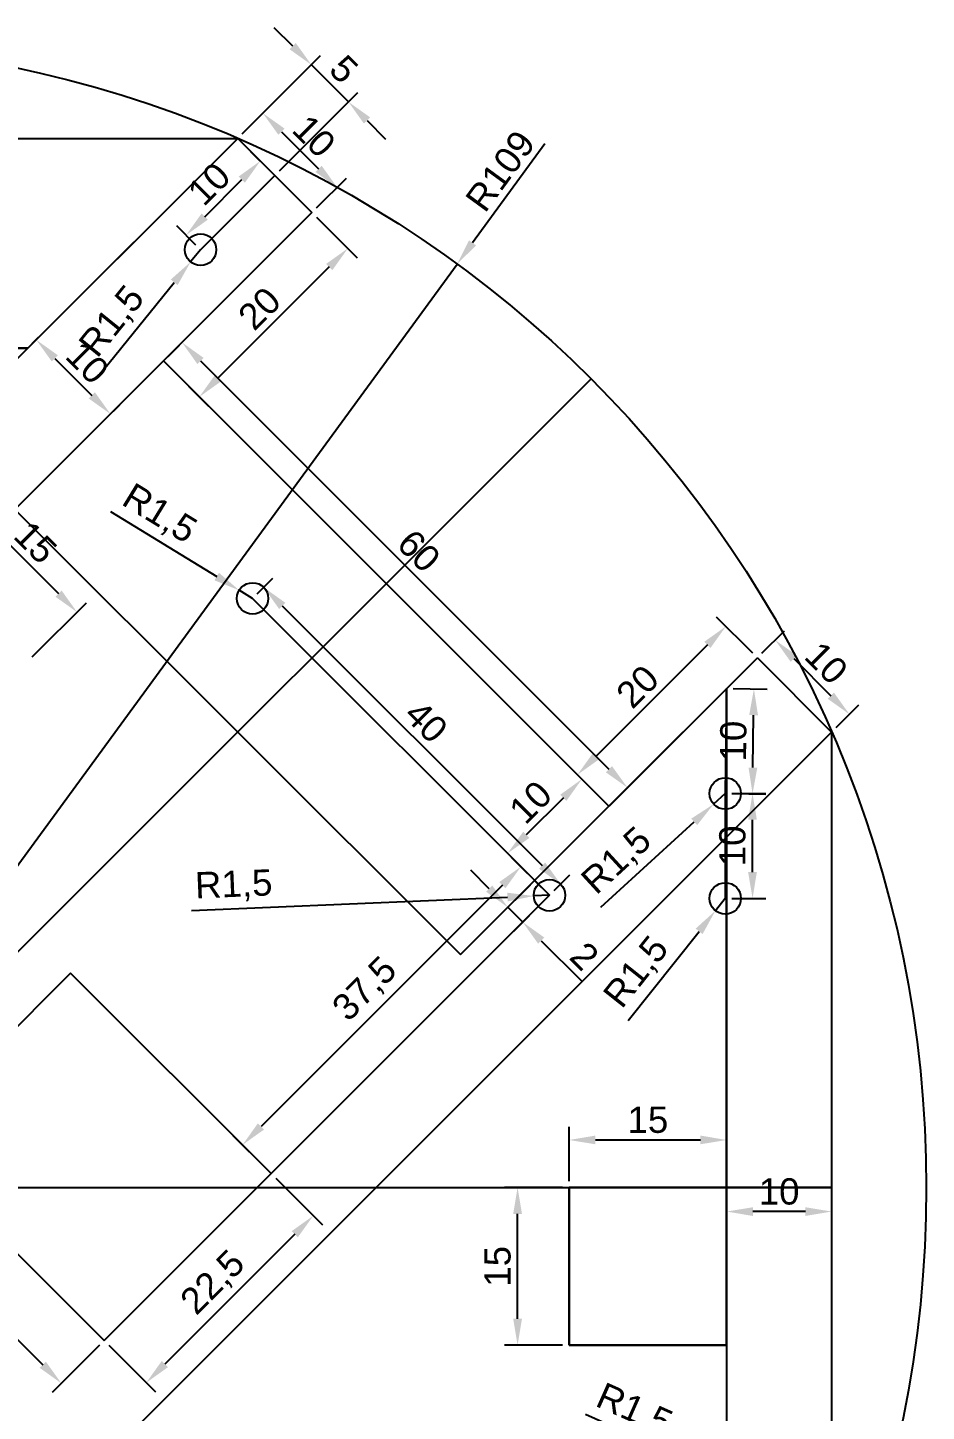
# Model space of a CAD drawing. Header units: millimetres. Extents: x -109 to 109, y -109 to 111.
# Drawn here: x 23.4 to 109, y -21.3 to 110.5 of the extents above; entities that cross this region are included whole.
import ezdxf

# ---------------------------------------------------------------- set-up
doc = ezdxf.new("R2010")
doc.units = ezdxf.units.MM
for name, color, linetype in [('Annotation', 50, 'Continuous'), ('Final', 1, 'Continuous'), ('Holes', 4, 'Continuous'), ('Plate', 7, 'Continuous')]:
    doc.layers.add(name, color=color, linetype=linetype)
doc.styles.get("Standard").update_dxf_attribs({"font": 'arial.ttf'})
doc.dimstyles.new('ISO-25', dxfattribs={"dimtxt": 2.5, "dimasz": 2.5, "dimexe": 1.25, "dimexo": 0.625, "dimtad": 1, "dimtxsty": 'Standard', "dimcen": 2.5, "dimadec": 0, "dimazin": 0, "dimtfac": 1, "dimtmove": 0, "dimatfit": 3, "dimfxl": 1, "dimarcsym": 0})

# ---------------------------------------------------------------- blocks, each defined once
blk = doc.blocks.new('*D6')
at = {"layer": 'Annotation', "color": 0, "lineweight": -2, "transparency": 16777216}
for p, q in [((72.67, 99.45), (65.78, 90.03)), ((0, 0), (64.31, 88.01))]:
    blk.add_line(p, q, dxfattribs=at)
at = {"layer": 'Annotation', "color": 0, "transparency": 16777216}
blk.add_solid([(65.45, 90.27), (66.12, 89.78), (64.31, 88.01)], dxfattribs=at)
at = {"layer": 'Defpoints', "color": 0, "transparency": 16777216}
for p in [(64.31, 88.01), (0, 0)]:
    blk.add_point(p, dxfattribs=at)
at = {"layer": 'Annotation', "color": 0, "transparency": 16777216, "insert": (68.43, 96.87), "char_height": 2.5, "attachment_point": 5, "rotation": 53.845}
blk.add_mtext('R109', dxfattribs=at)
blk = doc.blocks.new('*D8')
at = {"layer": 'Annotation', "color": 0, "lineweight": -2, "transparency": 16777216}
for p, q in [((43.85, 100.42), (46.7, 103.27)), ((47.58, 100.61), (51.12, 97.08)), ((50.93, 93.35), (53.77, 96.19))]:
    blk.add_line(p, q, dxfattribs=at)
at = {"layer": 'Annotation', "color": 0, "transparency": 16777216}
for points in [[(47.88, 100.91), (47.29, 100.32), (45.81, 102.38)], [(51.41, 97.37), (50.82, 96.78), (52.88, 95.31)]]:
    blk.add_solid(points, dxfattribs=at)
at = {"layer": 'Defpoints', "color": 0, "transparency": 16777216}
for p in [(43.41, 99.98), (52.88, 95.31), (50.48, 92.91)]:
    blk.add_point(p, dxfattribs=at)
at = {"layer": 'Annotation', "color": 0, "transparency": 16777216, "insert": (50.69, 100.19), "char_height": 2.5, "attachment_point": 5, "rotation": 315}
blk.add_mtext('10', dxfattribs=at)
blk = doc.blocks.new('*D9')
at = {"layer": 'Annotation', "color": 0, "lineweight": -2, "transparency": 16777216}
for p, q in [((93.35, 50.93), (95.49, 53.06)), ((96.37, 50.41), (99.91, 46.87)), ((100.42, 43.85), (102.56, 45.99))]:
    blk.add_line(p, q, dxfattribs=at)
at = {"layer": 'Annotation', "color": 0, "transparency": 16777216}
for points in [[(96.67, 50.7), (96.08, 50.11), (94.6, 52.18)], [(100.2, 47.17), (99.61, 46.58), (101.67, 45.11)]]:
    blk.add_solid(points, dxfattribs=at)
at = {"layer": 'Defpoints', "color": 0, "transparency": 16777216}
for p in [(92.91, 50.48), (101.67, 45.11), (99.98, 43.41)]:
    blk.add_point(p, dxfattribs=at)
at = {"layer": 'Annotation', "color": 0, "transparency": 16777216, "insert": (99.48, 49.99), "char_height": 2.5, "attachment_point": 5, "rotation": 315}
blk.add_mtext('10', dxfattribs=at)
blk = doc.blocks.new('*D50')
at = {"layer": 'Annotation', "color": 0, "lineweight": -2, "transparency": 16777216}
for p, q in [((89.85, 37.56), (88.74, 36.54)), ((78, 26.71), (86.9, 34.86))]:
    blk.add_line(p, q, dxfattribs=at)
at = {"layer": 'Annotation', "color": 0, "transparency": 16777216}
blk.add_solid([(86.61, 35.16), (87.18, 34.55), (88.74, 36.54)], dxfattribs=at)
at = {"layer": 'Defpoints', "color": 0, "transparency": 16777216}
for p in [(89.85, 37.56), (88.74, 36.54)]:
    blk.add_point(p, dxfattribs=at)
at = {"layer": 'Annotation', "color": 0, "transparency": 16777216, "insert": (79.59, 31.05), "char_height": 2.5, "attachment_point": 5, "rotation": 42.4721}
blk.add_mtext('R1,5', dxfattribs=at)
blk = doc.blocks.new('*D51')
at = {"layer": 'Annotation', "color": 0, "lineweight": -2, "transparency": 16777216}
for p, q in [((89.85, 27.56), (88.91, 26.38)), ((80.61, 15.92), (87.36, 24.42))]:
    blk.add_line(p, q, dxfattribs=at)
at = {"layer": 'Annotation', "color": 0, "transparency": 16777216}
blk.add_solid([(87.03, 24.68), (87.69, 24.16), (88.91, 26.38)], dxfattribs=at)
at = {"layer": 'Defpoints', "color": 0, "transparency": 16777216}
for p in [(88.91, 26.38), (89.85, 27.56)]:
    blk.add_point(p, dxfattribs=at)
at = {"layer": 'Annotation', "color": 0, "transparency": 16777216, "insert": (81.49, 20.46), "char_height": 2.5, "attachment_point": 5, "rotation": 51.5531}
blk.add_mtext('R1,5', dxfattribs=at)
blk = doc.blocks.new('*D52')
at = {"layer": 'Annotation', "color": 0, "lineweight": -2, "transparency": 16777216}
for p, q in [((76.53, -21.6), (86.32, -25.94)), ((89.98, -27.56), (88.61, -26.95))]:
    blk.add_line(p, q, dxfattribs=at)
at = {"layer": 'Annotation', "color": 0, "transparency": 16777216}
blk.add_solid([(86.49, -25.56), (86.16, -26.32), (88.61, -26.95)], dxfattribs=at)
at = {"layer": 'Defpoints', "color": 0, "transparency": 16777216}
for p in [(88.61, -26.95), (89.98, -27.56)]:
    blk.add_point(p, dxfattribs=at)
at = {"layer": 'Annotation', "color": 0, "transparency": 16777216, "insert": (81.14, -21.32), "char_height": 2.5, "attachment_point": 5, "rotation": 336.1309}
blk.add_mtext('R1,5', dxfattribs=at)
blk = doc.blocks.new('*D58')
at = {"layer": 'Annotation', "color": 0, "lineweight": -2, "transparency": 16777216}
for p, q in [((39.88, 89.37), (38.93, 88.21)), ((30.63, 77.93), (37.36, 86.26))]:
    blk.add_line(p, q, dxfattribs=at)
at = {"layer": 'Annotation', "color": 0, "transparency": 16777216}
blk.add_solid([(37.04, 86.53), (37.69, 86), (38.93, 88.21)], dxfattribs=at)
at = {"layer": 'Defpoints', "color": 0, "transparency": 16777216}
for p in [(39.88, 89.37), (38.93, 88.21)]:
    blk.add_point(p, dxfattribs=at)
at = {"layer": 'Annotation', "color": 0, "transparency": 16777216, "insert": (31.55, 82.46), "char_height": 2.5, "attachment_point": 5, "rotation": 51.0439}
blk.add_mtext('R1,5', dxfattribs=at)
blk = doc.blocks.new('*D64')
at = {"layer": 'Annotation', "color": 0, "lineweight": -2, "transparency": 16777216}
for p, q in [((46.51, 96.89), (44.68, 98.71)), ((40.27, 92.52), (43.8, 96.06)), ((39.44, 89.82), (37.61, 91.64))]:
    blk.add_line(p, q, dxfattribs=at)
at = {"layer": 'Annotation', "color": 0, "transparency": 16777216}
for points in [[(43.51, 96.35), (44.1, 95.76), (45.57, 97.83)], [(39.97, 92.82), (40.56, 92.23), (38.5, 90.76)]]:
    blk.add_solid(points, dxfattribs=at)
at = {"layer": 'Defpoints', "color": 0, "transparency": 16777216}
for p in [(45.57, 97.83), (46.95, 96.45), (39.88, 89.37)]:
    blk.add_point(p, dxfattribs=at)
at = {"layer": 'Annotation', "color": 0, "transparency": 16777216, "insert": (40.69, 95.64), "char_height": 2.5, "attachment_point": 5, "rotation": 45}
blk.add_mtext('10', dxfattribs=at)
blk = doc.blocks.new('*D65')
at = {"layer": 'Annotation', "color": 0, "lineweight": -2, "transparency": 16777216}
for p, q in [((89.98, -0.62), (89.98, -3.53)), ((99.98, -0.62), (99.98, -3.53)), ((97.48, -2.28), (92.48, -2.28))]:
    blk.add_line(p, q, dxfattribs=at)
at = {"layer": 'Annotation', "color": 0, "transparency": 16777216}
for points in [[(92.48, -1.87), (92.48, -2.7), (89.98, -2.28)], [(97.48, -1.87), (97.48, -2.7), (99.98, -2.28)]]:
    blk.add_solid(points, dxfattribs=at)
at = {"layer": 'Defpoints', "color": 0, "transparency": 16777216}
for p in [(89.98, 0), (99.98, 0), (89.98, -2.28)]:
    blk.add_point(p, dxfattribs=at)
at = {"layer": 'Annotation', "color": 0, "transparency": 16777216, "insert": (94.98, -0.38), "char_height": 2.5, "attachment_point": 5}
blk.add_mtext('10', dxfattribs=at)
blk = doc.blocks.new('*D80')
at = {"layer": 'Annotation', "color": 0, "lineweight": -2, "transparency": 16777216}
for p, q in [((23.85, 80.42), (25.11, 81.67)), ((25.99, 79.02), (29.53, 75.49)), ((30.93, 73.35), (32.18, 74.6))]:
    blk.add_line(p, q, dxfattribs=at)
at = {"layer": 'Annotation', "color": 0, "transparency": 16777216}
for points in [[(26.28, 79.32), (25.7, 78.73), (24.22, 80.79)], [(29.82, 75.78), (29.23, 75.19), (31.29, 73.72)]]:
    blk.add_solid(points, dxfattribs=at)
at = {"layer": 'Defpoints', "color": 0, "transparency": 16777216}
for p in [(23.41, 79.98), (30.48, 72.91), (31.29, 73.72)]:
    blk.add_point(p, dxfattribs=at)
at = {"layer": 'Annotation', "color": 0, "transparency": 16777216, "insert": (29.1, 78.6), "char_height": 2.5, "attachment_point": 5, "rotation": 315}
blk.add_mtext('10', dxfattribs=at)
blk = doc.blocks.new('*D84')
at = {"layer": 'Annotation', "color": 0, "lineweight": -2, "transparency": 16777216}
for p, q in [((90.61, 47.55), (93.83, 47.5)), ((92.48, 40.02), (92.55, 45.02)), ((90.47, 37.55), (93.7, 37.5))]:
    blk.add_line(p, q, dxfattribs=at)
at = {"layer": 'Annotation', "color": 0, "transparency": 16777216}
for points in [[(92.13, 45.03), (92.97, 45.01), (92.58, 47.52)], [(92.07, 40.03), (92.9, 40.01), (92.45, 37.52)]]:
    blk.add_solid(points, dxfattribs=at)
at = {"layer": 'Defpoints', "color": 0, "transparency": 16777216}
for p in [(89.98, 47.56), (92.58, 47.52), (89.85, 37.56)]:
    blk.add_point(p, dxfattribs=at)
at = {"layer": 'Annotation', "color": 0, "transparency": 16777216, "insert": (90.62, 42.55), "char_height": 2.5, "attachment_point": 5, "rotation": 89.223}
blk.add_mtext('10', dxfattribs=at)
blk = doc.blocks.new('*D85')
at = {"layer": 'Annotation', "color": 0, "lineweight": -2, "transparency": 16777216}
for p, q in [((90.47, 37.56), (93.7, 37.56)), ((92.45, 30.06), (92.45, 35.06)), ((90.47, 27.56), (93.7, 27.56))]:
    blk.add_line(p, q, dxfattribs=at)
at = {"layer": 'Annotation', "color": 0, "transparency": 16777216}
for points in [[(92.03, 35.06), (92.86, 35.06), (92.45, 37.56)], [(92.03, 30.06), (92.86, 30.06), (92.45, 27.56)]]:
    blk.add_solid(points, dxfattribs=at)
at = {"layer": 'Defpoints', "color": 0, "transparency": 16777216}
for p in [(89.85, 37.56), (92.45, 37.56), (89.85, 27.56)]:
    blk.add_point(p, dxfattribs=at)
at = {"layer": 'Annotation', "color": 0, "transparency": 16777216, "insert": (90.54, 32.56), "char_height": 2.5, "attachment_point": 5, "rotation": 90}
blk.add_mtext('10', dxfattribs=at)
blk = doc.blocks.new('*D99')
at = {"layer": 'Annotation', "color": 0, "lineweight": -2, "transparency": 16777216}
for p, q in [((48.66, 108.76), (46.89, 110.53)), ((43.85, 100.42), (51.31, 107.88)), ((53.96, 103.46), (50.43, 106.99)), ((47.39, 96.89), (54.85, 104.34)), ((55.73, 101.69), (57.5, 99.92))]:
    blk.add_line(p, q, dxfattribs=at)
at = {"layer": 'Annotation', "color": 0, "transparency": 16777216}
for points in [[(48.95, 109.06), (48.36, 108.47), (50.43, 106.99)], [(56.02, 101.99), (55.43, 101.4), (53.96, 103.46)]]:
    blk.add_solid(points, dxfattribs=at)
at = {"layer": 'Defpoints', "color": 0, "transparency": 16777216}
for p in [(50.43, 106.99), (43.41, 99.98), (46.95, 96.45)]:
    blk.add_point(p, dxfattribs=at)
at = {"layer": 'Annotation', "color": 0, "transparency": 16777216, "insert": (53.53, 106.57), "char_height": 2.5, "attachment_point": 5, "rotation": 315}
blk.add_mtext('5', dxfattribs=at)
blk = doc.blocks.new('*D102')
at = {"layer": 'Annotation', "color": 0, "lineweight": -2, "transparency": 16777216}
for p, q in [((50.93, 92.47), (54.78, 88.61)), ((52.13, 87.73), (41.53, 77.12)), ((36.78, 78.33), (40.64, 74.47))]:
    blk.add_line(p, q, dxfattribs=at)
at = {"layer": 'Annotation', "color": 0, "transparency": 16777216}
for points in [[(51.84, 88.02), (52.43, 87.43), (53.9, 89.49)], [(41.23, 77.41), (41.82, 76.82), (39.76, 75.35)]]:
    blk.add_solid(points, dxfattribs=at)
at = {"layer": 'Defpoints', "color": 0, "transparency": 16777216}
for p in [(50.48, 92.91), (36.34, 78.77), (39.76, 75.35)]:
    blk.add_point(p, dxfattribs=at)
at = {"layer": 'Annotation', "color": 0, "transparency": 16777216, "insert": (45.49, 83.77), "char_height": 2.5, "attachment_point": 5, "rotation": 45}
blk.add_mtext('20', dxfattribs=at)
blk = doc.blocks.new('*D103')
at = {"layer": 'Annotation', "color": 0, "lineweight": -2, "transparency": 16777216}
for p, q in [((92.47, 50.93), (89.03, 54.37)), ((88.15, 51.71), (77.54, 41.11)), ((78.33, 36.78), (74.89, 40.22))]:
    blk.add_line(p, q, dxfattribs=at)
at = {"layer": 'Annotation', "color": 0, "transparency": 16777216}
for points in [[(87.85, 52.01), (88.44, 51.42), (89.91, 53.48)], [(77.24, 41.4), (77.83, 40.81), (75.77, 39.34)]]:
    blk.add_solid(points, dxfattribs=at)
at = {"layer": 'Defpoints', "color": 0, "transparency": 16777216}
for p in [(92.91, 50.48), (75.77, 39.34), (78.77, 36.34)]:
    blk.add_point(p, dxfattribs=at)
at = {"layer": 'Annotation', "color": 0, "transparency": 16777216, "insert": (81.5, 47.75), "char_height": 2.5, "attachment_point": 5, "rotation": 45}
blk.add_mtext('20', dxfattribs=at)
blk = doc.blocks.new('*D104')
at = {"layer": 'Annotation', "color": 0, "lineweight": -2, "transparency": 16777216}
for p, q in [((36.78, 79.21), (38.99, 81.42)), ((39.88, 78.77), (78.77, 39.88)), ((79.21, 36.78), (81.42, 38.99))]:
    blk.add_line(p, q, dxfattribs=at)
at = {"layer": 'Annotation', "color": 0, "transparency": 16777216}
for points in [[(40.17, 79.06), (39.58, 78.47), (38.11, 80.54)], [(79.06, 40.17), (78.47, 39.58), (80.54, 38.11)]]:
    blk.add_solid(points, dxfattribs=at)
at = {"layer": 'Defpoints', "color": 0, "transparency": 16777216}
for p in [(36.34, 78.77), (80.54, 38.11), (78.77, 36.34)]:
    blk.add_point(p, dxfattribs=at)
at = {"layer": 'Annotation', "color": 0, "transparency": 16777216, "insert": (60.67, 60.67), "char_height": 2.5, "attachment_point": 5, "rotation": 315}
blk.add_mtext('60', dxfattribs=at)
blk = doc.blocks.new('*D135')
at = {"layer": 'Annotation', "color": 0, "lineweight": -2, "transparency": 16777216}
for p, q in [((78.33, 36.78), (75.31, 39.8)), ((74.43, 37.15), (70.89, 33.61)), ((71.26, 29.71), (68.24, 32.73))]:
    blk.add_line(p, q, dxfattribs=at)
at = {"layer": 'Annotation', "color": 0, "transparency": 16777216}
for points in [[(74.13, 37.44), (74.72, 36.85), (76.19, 38.92)], [(70.6, 33.91), (71.19, 33.32), (69.12, 31.85)]]:
    blk.add_solid(points, dxfattribs=at)
at = {"layer": 'Defpoints', "color": 0, "transparency": 16777216}
for p in [(78.77, 36.34), (69.12, 31.85), (71.7, 29.27)]:
    blk.add_point(p, dxfattribs=at)
at = {"layer": 'Annotation', "color": 0, "transparency": 16777216, "insert": (71.31, 36.73), "char_height": 2.5, "attachment_point": 5, "rotation": 45}
blk.add_mtext('10', dxfattribs=at)
blk = doc.blocks.new('*D136')
at = {"layer": 'Annotation', "color": 0, "lineweight": -2, "transparency": 16777216}
for p, q in [((45.27, 56.58), (46.77, 58.09)), ((47.66, 55.43), (72.4, 30.69)), ((73.55, 28.3), (75.06, 29.8))]:
    blk.add_line(p, q, dxfattribs=at)
at = {"layer": 'Annotation', "color": 0, "transparency": 16777216}
for points in [[(47.95, 55.73), (47.36, 55.14), (45.89, 57.2)], [(72.7, 30.98), (72.11, 30.39), (74.17, 28.92)]]:
    blk.add_solid(points, dxfattribs=at)
at = {"layer": 'Defpoints', "color": 0, "transparency": 16777216}
for p in [(44.83, 56.14), (73.11, 27.86), (74.17, 28.92)]:
    blk.add_point(p, dxfattribs=at)
at = {"layer": 'Annotation', "color": 0, "transparency": 16777216, "insert": (61.37, 44.4), "char_height": 2.5, "attachment_point": 5, "rotation": 315}
blk.add_mtext('40', dxfattribs=at)
blk = doc.blocks.new('*D137')
at = {"layer": 'Annotation', "color": 0, "lineweight": -2, "transparency": 16777216}
for p, q in [((67.37, 28.48), (65.61, 30.25)), ((71.26, 28.83), (68.26, 25.83)), ((69.14, 26.71), (70.56, 25.3)), ((72.67, 27.41), (69.67, 24.42)), ((72.32, 23.53), (76.15, 19.71))]:
    blk.add_line(p, q, dxfattribs=at)
at = {"layer": 'Annotation', "color": 0, "transparency": 16777216}
for points in [[(67.67, 28.78), (67.08, 28.19), (69.14, 26.71)], [(72.62, 23.83), (72.03, 23.24), (70.56, 25.3)]]:
    blk.add_solid(points, dxfattribs=at)
at = {"layer": 'Defpoints', "color": 0, "transparency": 16777216}
for p in [(71.7, 29.27), (73.11, 27.86), (70.56, 25.3)]:
    blk.add_point(p, dxfattribs=at)
at = {"layer": 'Annotation', "color": 0, "transparency": 16777216, "insert": (76.45, 22.07), "char_height": 2.5, "attachment_point": 5, "rotation": 315}
blk.add_mtext('2', dxfattribs=at)
blk = doc.blocks.new('*D138')
at = {"layer": 'Annotation', "color": 0, "lineweight": -2, "transparency": 16777216}
for p, q in [((72.67, 28.3), (69.5, 31.47)), ((68.62, 28.81), (45.64, 5.83)), ((46.15, 1.78), (42.99, 4.95))]:
    blk.add_line(p, q, dxfattribs=at)
at = {"layer": 'Annotation', "color": 0, "transparency": 16777216}
for points in [[(68.32, 29.11), (68.91, 28.52), (70.39, 30.58)], [(45.34, 6.13), (45.93, 5.54), (43.87, 4.07)]]:
    blk.add_solid(points, dxfattribs=at)
at = {"layer": 'Defpoints', "color": 0, "transparency": 16777216}
for p in [(73.11, 27.86), (43.87, 4.07), (46.59, 1.34)]:
    blk.add_point(p, dxfattribs=at)
at = {"layer": 'Annotation', "color": 0, "transparency": 16777216, "insert": (55.62, 18.83), "char_height": 2.5, "attachment_point": 5, "rotation": 45}
blk.add_mtext('37,5', dxfattribs=at)
blk = doc.blocks.new('*D139')
at = {"layer": 'Annotation', "color": 0, "lineweight": -2, "transparency": 16777216}
for p, q in [((47.04, 0.9), (51.5, -3.56)), ((48.84, -4.45), (36.47, -16.82)), ((31.13, -15.01), (35.59, -19.47))]:
    blk.add_line(p, q, dxfattribs=at)
at = {"layer": 'Annotation', "color": 0, "transparency": 16777216}
for points in [[(48.55, -4.15), (49.14, -4.74), (50.61, -2.68)], [(36.18, -16.52), (36.77, -17.11), (34.7, -18.59)]]:
    blk.add_solid(points, dxfattribs=at)
at = {"layer": 'Defpoints', "color": 0, "transparency": 16777216}
for p in [(46.59, 1.34), (30.69, -14.57), (34.7, -18.59)]:
    blk.add_point(p, dxfattribs=at)
at = {"layer": 'Annotation', "color": 0, "transparency": 16777216, "insert": (41.15, -9.13), "char_height": 2.5, "attachment_point": 5, "rotation": 45}
blk.add_mtext('22,5', dxfattribs=at)
blk = doc.blocks.new('*D140')
at = {"layer": 'Annotation', "color": 0, "lineweight": -2, "transparency": 16777216}
for p, q in [((11.15, 4.08), (6.63, -0.44)), ((9.29, -1.32), (24.84, -16.88)), ((30.24, -15.01), (25.73, -19.53))]:
    blk.add_line(p, q, dxfattribs=at)
at = {"layer": 'Annotation', "color": 0, "transparency": 16777216}
for points in [[(9.58, -1.03), (8.99, -1.62), (7.52, 0.45)], [(25.14, -16.58), (24.55, -17.17), (26.61, -18.64)]]:
    blk.add_solid(points, dxfattribs=at)
at = {"layer": 'Defpoints', "color": 0, "transparency": 16777216}
for p in [(11.59, 4.52), (30.69, -14.57), (26.61, -18.64)]:
    blk.add_point(p, dxfattribs=at)
at = {"layer": 'Annotation', "color": 0, "transparency": 16777216, "insert": (18.39, -7.77), "char_height": 2.5, "attachment_point": 5, "rotation": 315}
blk.add_mtext('27', dxfattribs=at)
blk = doc.blocks.new('*D141')
at = {"layer": 'Annotation', "color": 0, "lineweight": -2, "transparency": 16777216}
for p, q in [((31.29, 64.43), (41.42, 58.23)), ((44.83, 56.14), (43.55, 56.92))]:
    blk.add_line(p, q, dxfattribs=at)
at = {"layer": 'Annotation', "color": 0, "transparency": 16777216}
blk.add_solid([(41.63, 58.59), (41.2, 57.87), (43.55, 56.92)], dxfattribs=at)
at = {"layer": 'Defpoints', "color": 0, "transparency": 16777216}
for p in [(43.55, 56.92), (44.83, 56.14)]:
    blk.add_point(p, dxfattribs=at)
at = {"layer": 'Annotation', "color": 0, "transparency": 16777216, "insert": (35.9, 64.1), "char_height": 2.5, "attachment_point": 5, "rotation": 328.5186}
blk.add_mtext('R1,5', dxfattribs=at)
blk = doc.blocks.new('*D142')
at = {"layer": 'Annotation', "color": 0, "lineweight": -2, "transparency": 16777216}
for p, q in [((39.02, 26.42), (69.12, 27.69)), ((73.11, 27.86), (71.61, 27.79))]:
    blk.add_line(p, q, dxfattribs=at)
at = {"layer": 'Annotation', "color": 0, "transparency": 16777216}
blk.add_solid([(69.1, 28.1), (69.13, 27.27), (71.61, 27.79)], dxfattribs=at)
at = {"layer": 'Defpoints', "color": 0, "transparency": 16777216}
for p in [(71.61, 27.79), (73.11, 27.86)]:
    blk.add_point(p, dxfattribs=at)
at = {"layer": 'Annotation', "color": 0, "transparency": 16777216, "insert": (43.04, 28.72), "char_height": 2.5, "attachment_point": 5, "rotation": 2.4119}
blk.add_mtext('R1,5', dxfattribs=at)
blk = doc.blocks.new('*D143')
at = {"layer": 'Annotation', "color": 0, "lineweight": -2, "transparency": 16777216}
for p, q in [((74.98, 0.62), (74.98, 5.79)), ((89.98, 0.62), (89.98, 5.79)), ((77.48, 4.54), (87.48, 4.54))]:
    blk.add_line(p, q, dxfattribs=at)
at = {"layer": 'Annotation', "color": 0, "transparency": 16777216}
for points in [[(77.48, 4.96), (77.48, 4.13), (74.98, 4.54)], [(87.48, 4.96), (87.48, 4.13), (89.98, 4.54)]]:
    blk.add_solid(points, dxfattribs=at)
at = {"layer": 'Defpoints', "color": 0, "transparency": 16777216}
for p in [(89.98, 4.54), (89.98, 0), (74.98, 0)]:
    blk.add_point(p, dxfattribs=at)
at = {"layer": 'Annotation', "color": 0, "transparency": 16777216, "insert": (82.48, 6.45), "char_height": 2.5, "attachment_point": 5}
blk.add_mtext('15', dxfattribs=at)
blk = doc.blocks.new('*D144')
at = {"layer": 'Annotation', "color": 0, "lineweight": -2, "transparency": 16777216}
for p, q in [((74.36, 0), (68.82, 0)), ((70.07, -12.5), (70.07, -2.5)), ((74.36, -15), (68.82, -15))]:
    blk.add_line(p, q, dxfattribs=at)
at = {"layer": 'Annotation', "color": 0, "transparency": 16777216}
for points in [[(69.65, -2.5), (70.49, -2.5), (70.07, 0)], [(69.65, -12.5), (70.49, -12.5), (70.07, -15)]]:
    blk.add_solid(points, dxfattribs=at)
at = {"layer": 'Defpoints', "color": 0, "transparency": 16777216}
for p in [(70.07, 0), (74.98, 0), (74.98, -15)]:
    blk.add_point(p, dxfattribs=at)
at = {"layer": 'Annotation', "color": 0, "transparency": 16777216, "insert": (68.17, -7.5), "char_height": 2.5, "attachment_point": 5, "rotation": 90}
blk.add_mtext('15', dxfattribs=at)
blk = doc.blocks.new('*D146')
at = {"layer": 'Annotation', "color": 0, "lineweight": -2, "transparency": 16777216}
for p, q in [((13.24, 61.18), (18.39, 66.33)), ((19.28, 63.67), (26.35, 56.6)), ((23.85, 50.57), (29, 55.72))]:
    blk.add_line(p, q, dxfattribs=at)
at = {"layer": 'Annotation', "color": 0, "transparency": 16777216}
for points in [[(19.57, 63.97), (18.98, 63.38), (17.51, 65.44)], [(26.64, 56.9), (26.05, 56.31), (28.11, 54.84)]]:
    blk.add_solid(points, dxfattribs=at)
at = {"layer": 'Defpoints', "color": 0, "transparency": 16777216}
for p in [(12.8, 60.74), (28.11, 54.84), (23.41, 50.13)]:
    blk.add_point(p, dxfattribs=at)
at = {"layer": 'Annotation', "color": 0, "transparency": 16777216, "insert": (24.16, 61.48), "char_height": 2.5, "attachment_point": 5, "rotation": 315}
blk.add_mtext('15', dxfattribs=at)

msp = doc.modelspace()

# ---------------------------------------------------------------- linework, layer by layer
at = {"layer": 'Defpoints'}
msp.add_line((-43.413, 99.982), (43.413, 99.982), dxfattribs=at)
at = {"layer": 'Final'}
for p, q in [((43.413, 99.982), (23.413, 79.982)), ((43.413, 99.982), (50.484, 92.91)), ((36.342, 78.768), (50.484, 92.91)), ((23.413, 79.982), (-23.413, 79.982)), ((78.768, 36.342), (36.342, 78.768)), ((92.91, 50.484), (78.768, 36.342)), ((92.91, 50.484), (99.982, 43.413)), ((99.982, 43.413), (99.982, -43.413)), ((11.593, 4.522), (27.503, 20.432)), ((27.503, 20.432), (46.595, 1.34)), ((30.685, -14.57), (11.593, 4.522)), ((46.595, 1.34), (30.685, -14.57)), ((89.982, 0), (74.982, 0)), ((74.982, 0), (74.982, -15)), ((89.982, -15), (89.982, 0)), ((74.982, -15), (89.982, -15))]:
    msp.add_line(p, q, dxfattribs=at)
for centre in [(39.877, 89.375), (44.827, 56.141), (89.846, 37.556), (73.111, 27.857), (89.846, 27.556)]:
    msp.add_circle(centre, 1.5, dxfattribs=at)
at = {"layer": 'Holes'}
for p, q in [((46.949, 96.446), (39.877, 89.375)), ((73.111, 27.857), (44.827, 56.141)), ((89.982, 47.555), (89.846, 37.556)), ((89.982, 0), (89.982, 47.555)), ((89.982, 47.555), (89.982, -47.555)), ((89.846, 37.556), (89.846, 27.556)), ((78.768, 36.342), (71.697, 29.271)), ((71.697, 29.271), (73.111, 27.857)), ((73.111, 27.857), (46.595, 1.34)), ((27.503, 20.432), (11.593, 4.522)), ((46.595, 1.34), (27.503, 20.432)), ((11.593, 4.522), (30.685, -14.57)), ((30.685, -14.57), (46.595, 1.34)), ((0, 0), (99.982, 0)), ((74.982, -15), (74.982, 0)), ((74.982, 0), (89.982, 0)), ((81.982, 0), (89.982, 0)), ((99.982, 0), (89.982, 0)), ((89.982, 0), (89.982, -8)), ((89.982, 0), (89.982, -15)), ((89.982, -15), (74.982, -15))]:
    msp.add_line(p, q, dxfattribs=at)
for centre in [(39.877, 89.375), (44.827, 56.141), (89.846, 37.556), (73.111, 27.857), (89.846, 27.556)]:
    msp.add_circle(centre, 1.5, dxfattribs=at)
at = {"layer": 'Plate'}
for p, q in [((-99.982, -43.413), (43.413, 99.982)), ((43.413, 99.982), (23.7, 80.269)), ((43.413, 99.982), (50.484, 92.91)), ((50.484, 92.91), (22.2, 64.626)), ((-23.413, 79.982), (23.413, 79.982)), ((-77.075, -77.075), (77.075, 77.075)), ((22.2, 64.626), (64.626, 22.2)), ((64.626, 22.2), (92.91, 50.484)), ((92.91, 50.484), (99.982, 43.413)), ((99.982, 43.413), (-43.413, -99.982)), ((99.982, 43.413), (99.982, -43.413)), ((0, 0), (28.284, 28.284))]:
    msp.add_line(p, q, dxfattribs=at)
msp.add_circle((0, 0), 109, dxfattribs=at)

# ---------------------------------------------------------------- dimensions: what is measured, and where the dimension line sits
at = {"layer": 'Annotation'}
for p1, p2, distance, picture, middle in [((46.949, 96.446), (43.413, 99.982), -9.918, '*D99', (53.534, 106.567)), ((43.413, 99.982), (50.484, 92.91), 3.395, '*D8', (50.694, 100.191)), ((39.877, 89.375), (46.949, 96.446), 1.952, '*D64', (40.688, 95.635)), ((50.484, 92.91), (36.342, 78.768), 4.832, '*D102', (45.485, 83.767)), ((23.413, 79.982), (30.484, 72.91), 1.145, '*D80', (29.102, 78.6)), ((36.342, 78.768), (78.768, 36.342), 2.5, '*D104', (60.667, 60.667)), ((12.802, 60.737), (23.409, 50.131), 6.655, '*D146', (24.155, 61.484)), ((44.827, 56.141), (73.111, 27.857), 1.5, '*D136', (61.375, 44.404)), ((92.91, 50.484), (78.768, 36.342), -4.239, '*D103', (81.498, 47.755)), ((92.91, 50.484), (99.982, 43.413), 2.394, '*D9', (99.483, 49.986)), ((89.846, 37.556), (89.982, 47.555), -2.603, '*D84', (90.616, 42.546)), ((78.768, 36.342), (71.697, 29.271), -3.641, '*D135', (71.314, 36.725)), ((89.846, 27.556), (89.846, 37.556), -2.6, '*D85', (90.545, 32.556)), ((73.111, 27.857), (46.595, 1.34), -3.854, '*D138', (55.624, 18.828)), ((71.697, 29.271), (73.111, 27.857), -3.615, '*D137', (76.448, 22.067)), ((74.982, 0), (89.982, 0), 4.544, '*D143', (82.482, 6.445)), ((11.593, 4.522), (30.685, -14.57), -5.763, '*D140', (18.394, -7.769)), ((46.595, 1.34), (30.685, -14.57), 5.682, '*D139', (41.153, -9.128)), ((99.982, 0), (89.982, 0), 2.283, '*D65', (94.982, -0.381)), ((74.982, -15), (74.982, 0), 4.913, '*D144', (68.167, -7.5))]:
    dim = msp.add_aligned_dim(p1=p1, p2=p2, distance=distance, dimstyle='ISO-25', dxfattribs=at)
    dim.commit()
    dim.dimension.update_dxf_attribs({"geometry": picture, "text_midpoint": middle})
for center, mpoint, picture, middle in [((0, 0), (64.307, 88.009), '*D6', (68.427, 96.871)), ((39.877, 89.375), (38.934, 88.209), '*D58', (31.555, 82.465)), ((89.982, -27.555), (88.61, -26.948), '*D52', (81.143, -21.318))]:
    dim = msp.add_radius_dim(center=center, mpoint=mpoint, dimstyle='ISO-25', dxfattribs=at)
    dim.commit()
    dim.dimension.update_dxf_attribs({"geometry": picture, "text_midpoint": middle})
for center, mpoint, picture, middle in [((44.827, 56.141), (43.548, 56.924), '*D141', (34.788, 62.288)), ((89.846, 37.556), (88.74, 36.543), '*D50', (81.028, 29.483)), ((73.111, 27.857), (71.613, 27.794), '*D142', (43.127, 26.594)), ((89.846, 27.556), (88.913, 26.381), '*D51', (83.16, 19.135))]:
    dim = msp.add_radius_dim(center=center, mpoint=mpoint, dimstyle='ISO-25', dxfattribs=at)
    dim.commit()
    dim.dimension.update_dxf_attribs({"geometry": picture, "text_midpoint": middle, "dimtype": 164})

doc.saveas('drawing.dxf')
